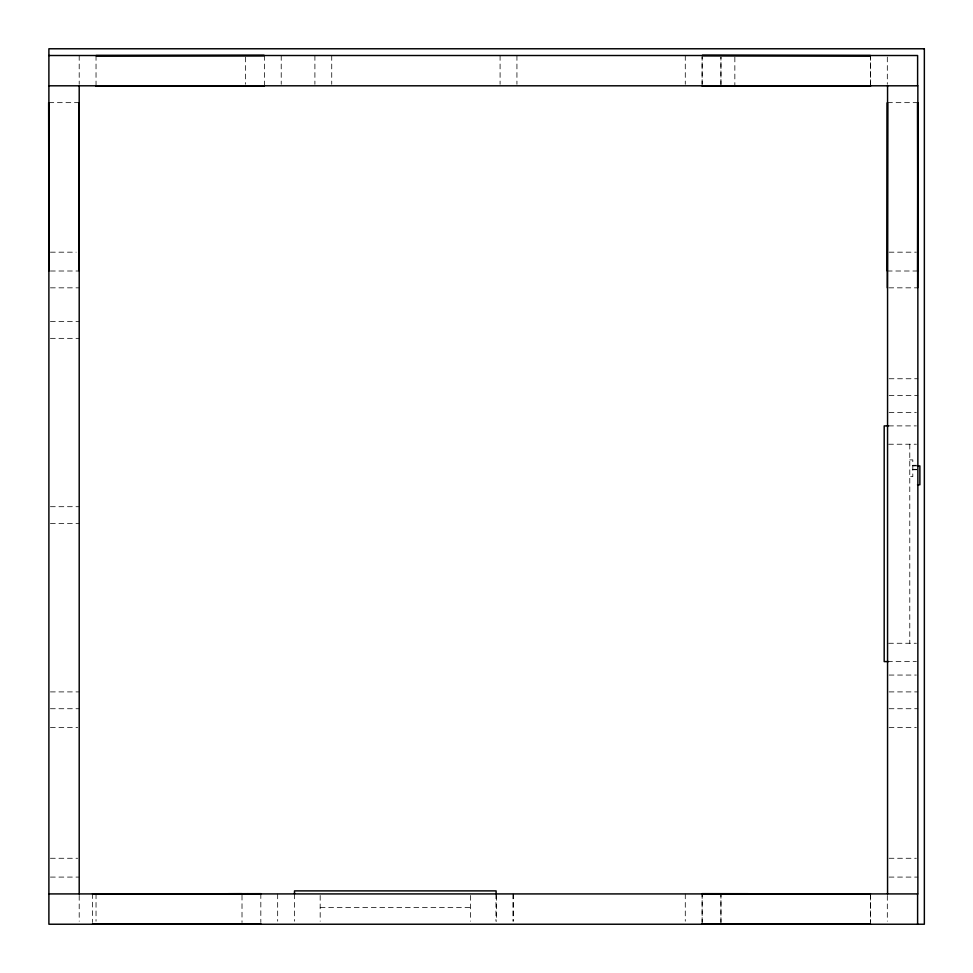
<?xml version="1.0" encoding="UTF-8"?>
<svg xmlns="http://www.w3.org/2000/svg" width="973" height="973" viewBox="0 0 973 973"><rect width="100%" height="100%" fill="white"/><g stroke="black" fill="none" stroke-linecap="round" stroke-linejoin="round"><path stroke-width="0.73" stroke-dasharray="4.87 3.65" d="M702.117 84.517L702.117 56.993M702.117 922.44L702.129 893.895M720.932 84.274L720.944 56.993L720.944 85.806M720.944 922.453L720.944 895.172L720.944 922.465M870.47 84.542L870.47 55.716M870.482 895.196L870.47 922.465L870.482 893.676M48.893 102.652L79.202 102.652M887.558 102.652L917.855 102.652M50.414 252.177L76.162 252.177M889.067 252.177L916.347 252.177M50.414 271.005L79.202 271.005M887.315 271.005L917.855 271.005M50.414 287.838L79.202 287.838M888.823 287.838L917.855 287.838M50.414 321.516L79.202 321.516M50.414 338.349L79.202 338.349M889.067 378.752L917.855 378.752M889.067 395.585L917.855 395.585M889.067 412.418L916.347 412.418M888.58 425.894L916.396 425.894M888.58 444.223L916.396 444.223M909.779 459.901L912.808 459.901L912.808 476.661L909.779 476.661M912.808 465.289L916.846 465.289M912.808 465.909L915.642 465.909M912.808 469.314L916.347 469.314M912.808 469.74L916.846 469.74M50.414 506.702L79.202 506.702M50.414 523.535L79.202 523.535M888.58 643.262L916.396 643.262M887.558 661.591L916.396 661.591M889.067 675.055L916.347 675.055M50.414 691.9L79.202 691.9M889.067 691.9L917.855 691.9M50.414 708.733L79.202 708.733M889.067 708.733L917.855 708.733M50.414 727.549L77.682 727.549M889.067 727.549L916.347 727.549M50.414 858.271L77.682 858.271M889.067 858.271L916.347 858.271M50.414 877.087L79.202 877.087M889.067 877.087L917.855 877.087M320.178 907.566L470.446 907.566M909.779 444.223L909.779 643.262M887.315 57.018L887.315 84.298M887.315 895.44L887.315 921.2M870.47 55.51L870.47 84.298M734.846 57.018L734.846 85.806M702.117 55.51L702.117 84.298M702.129 893.676L702.129 922.465M685.284 55.51L685.284 84.298M685.284 893.919L685.284 921.2M516.931 55.51L516.931 84.298M513.367 893.919L513.367 921.2M512.941 893.919L512.941 921.2M500.086 55.51L500.086 84.298M496.534 895.44L496.534 921.2M495.95 893.919L495.95 921.2M470.446 895.44L470.446 921.2M331.732 55.51L331.732 84.298M320.178 895.44L320.178 921.2M314.899 55.51L314.899 84.298M294.503 893.919L294.503 921.2M281.221 55.51L281.221 84.298M277.67 893.919L277.67 921.2M264.388 55.51L264.388 85.806M260.825 893.676L260.825 922.465M245.573 57.018L245.573 84.298M242.009 895.196L242.009 922.465M96.035 55.51L96.035 85.806M96.035 893.919L96.035 921.2M92.471 893.676L92.471 922.465M79.202 55.51L79.202 84.298M79.202 895.44L79.202 921.2"/><path stroke-width="1.46" d="M96.035 55.753L264.388 55.51L96.035 55.51M96.035 86.05L264.388 85.806L96.035 85.806M228.412 893.701L242.009 893.676M247.178 893.701L260.825 893.919M260.825 923.985L92.471 924.228L260.825 924.228M48.893 55.51L917.612 55.51L917.612 85.806M870.47 55.753L702.117 55.485L870.47 55.51M48.893 85.806L917.855 85.806L917.855 893.919L48.893 893.919M48.65 102.652L48.893 271.005L48.893 102.652M78.959 102.652L79.202 271.005L79.202 102.652M887.315 287.838L887.558 102.652M917.855 102.652L917.612 287.838M887.315 271.005L887.315 102.652M917.612 271.005L917.612 102.652L917.855 252.177M888.58 425.894L884.189 425.894L884.189 661.591L888.58 661.591M917.053 465.909L919.874 465.909L919.874 484.761L917.527 484.761M260.825 893.676L92.471 893.919M702.129 893.895L870.482 893.919M702.129 923.985L870.47 924.228L702.117 924.204L870.47 924.228L720.944 923.961M720.932 85.782L870.47 85.806M702.129 893.652L748.14 893.701M917.612 893.919L917.612 924.228M887.558 85.806L887.558 893.919M496.108 893.919L496.108 890.891L294.503 890.891L294.503 893.919M79.202 85.806L79.202 893.919M924.35 48.772L48.893 48.772L48.893 924.228L924.35 924.228L924.35 48.772M870.47 86.05L702.117 85.782L870.47 86.05"/></g></svg>
